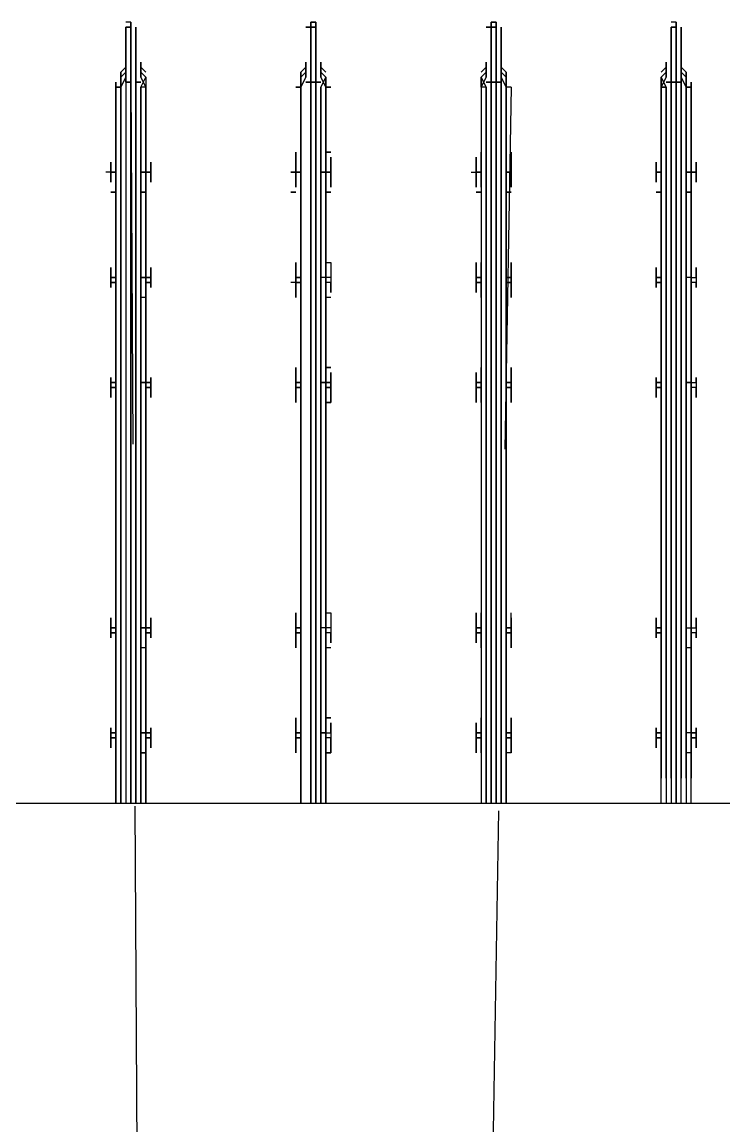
# Model space of a CAD drawing. Header units: metres. Extents: x 532315 to 532639, y 2674519 to 2674914.
# Drawn here: x 532481.7286 to 532481.9226, y 2674749.7081 to 2674750.0131 of the extents above; entities that cross this region are included whole.
import ezdxf

# ---------------------------------------------------------------- set-up
doc = ezdxf.new("R2010")
doc.units = ezdxf.units.M
doc.header["$MEASUREMENT"] = 0
doc.linetypes.add('PDF_IMPORT', pattern=[1, 0.8, -0.2])
doc.layers.add('IDT', color=7, linetype='Continuous')

# ---------------------------------------------------------------- blocks, each defined once
blk = doc.blocks.new('IDT')
at = {"layer": 'IDT', "color": 0, "linetype": 'PDF_IMPORT', "lineweight": 25, "ltscale": 0.12}
blk.add_line((17.56062, 9.1665), (17.55785, 9.65475), dxfattribs=at)
at = {"layer": 'IDT', "color": 0, "linetype": 'PDF_IMPORT', "lineweight": 25, "ltscale": 0.119167}
blk.add_line((17.4555, 9.16788), (17.4638, 9.65199), dxfattribs=at)
at = {"layer": 'IDT', "color": 0, "lineweight": 25}
for p, q in [((17.78054, 9.36567), (17.3158, 9.36567)), ((17.40571, 9.36567), (17.40571, 9.16788)), ((17.40709, 9.16788), (17.40709, 9.36567)), ((17.40847, 9.36567), (17.40847, 9.1665)), ((17.40986, 9.36567), (17.40986, 9.1665)), ((17.40986, 9.1665), (17.40986, 9.36567)), ((17.41124, 9.1665), (17.41124, 9.36567)), ((17.41262, 9.16788), (17.41262, 9.36567)), ((17.41401, 9.36567), (17.41401, 9.16788)), ((17.45688, 9.36567), (17.45688, 9.16788)), ((17.45688, 9.16788), (17.45688, 9.36567)), ((17.45688, 9.16788), (17.45688, 9.36567)), ((17.45688, 9.36567), (17.45688, 9.16788)), ((17.45827, 9.1665), (17.45827, 9.36567)), ((17.45827, 9.36567), (17.45827, 9.1665)), ((17.45965, 9.36567), (17.45965, 9.1665)), ((17.45965, 9.1665), (17.45965, 9.36567)), ((17.46103, 9.36567), (17.46103, 9.1665)), ((17.46103, 9.1665), (17.46103, 9.36567)), ((17.46103, 9.1665), (17.46103, 9.36567)), ((17.46103, 9.36567), (17.46103, 9.1665)), ((17.46242, 9.16788), (17.46242, 9.36567)), ((17.46242, 9.36567), (17.46242, 9.16788)), ((17.4638, 9.16788), (17.4638, 9.36567)), ((17.50668, 9.36567), (17.50668, 9.16788)), ((17.50668, 9.16788), (17.50668, 9.36567)), ((17.50806, 9.16788), (17.50806, 9.36567)), ((17.50806, 9.36567), (17.50806, 9.16788)), ((17.50944, 9.1665), (17.50944, 9.36567)), ((17.50944, 9.36567), (17.50944, 9.1665)), ((17.50944, 9.36567), (17.50944, 9.1665)), ((17.50944, 9.1665), (17.50944, 9.36567)), ((17.51083, 9.36567), (17.51083, 9.1665)), ((17.51083, 9.1665), (17.51083, 9.36567)), ((17.51083, 9.1665), (17.51083, 9.36567)), ((17.51083, 9.36567), (17.51083, 9.1665)), ((17.51359, 9.16788), (17.51359, 9.36567)), ((17.51359, 9.36567), (17.51359, 9.16788)), ((17.51359, 9.16788), (17.51359, 9.36567)), ((17.51359, 9.36567), (17.51359, 9.16788)), ((17.55647, 9.36567), (17.55647, 9.16788)), ((17.55647, 9.16788), (17.55647, 9.36567)), ((17.55785, 9.16788), (17.55785, 9.36567)), ((17.55785, 9.36567), (17.55785, 9.16788)), ((17.55924, 9.1665), (17.55924, 9.36567)), ((17.55924, 9.36567), (17.55924, 9.1665)), ((17.56062, 9.1665), (17.56062, 9.36567)), ((17.56062, 9.36567), (17.56062, 9.1665)), ((17.56062, 9.1665), (17.56062, 9.36567)), ((17.56062, 9.36567), (17.56062, 9.1665)), ((17.562, 9.1665), (17.562, 9.36567)), ((17.56339, 9.16788), (17.56339, 9.36567)), ((17.56339, 9.36567), (17.56339, 9.16788)), ((17.56477, 9.36567), (17.56477, 9.16788)), ((17.56477, 9.16788), (17.56477, 9.36567)), ((17.40571, 9.16788), (17.40571, 9.35876)), ((17.40709, 9.35876), (17.40709, 9.16788)), ((17.40847, 9.1665), (17.40847, 9.35876)), ((17.40986, 9.35876), (17.40986, 9.1665)), ((17.40986, 9.1665), (17.40986, 9.35876)), ((17.41124, 9.35876), (17.41124, 9.1665)), ((17.41262, 9.35876), (17.41262, 9.16788)), ((17.41401, 9.16788), (17.41401, 9.35876)), ((17.40571, 9.35184), (17.40571, 9.35046)), ((17.40571, 9.35046), (17.40571, 9.35184)), ((17.40571, 9.35184), (17.40571, 9.34769)), ((17.40571, 9.34769), (17.40571, 9.35184)), ((17.40571, 9.35184), (17.40709, 9.35184)), ((17.41401, 9.35184), (17.41401, 9.35046)), ((17.41401, 9.35046), (17.41401, 9.35184)), ((17.41401, 9.34769), (17.41401, 9.35184)), ((17.41401, 9.35184), (17.41401, 9.34631)), ((17.4555, 9.35184), (17.45688, 9.35184)), ((17.4555, 9.35046), (17.4555, 9.35184)), ((17.4555, 9.35184), (17.4555, 9.34769)), ((17.4555, 9.34769), (17.4555, 9.35184)), ((17.4555, 9.35184), (17.4555, 9.35046)), ((17.4638, 9.35184), (17.4638, 9.34769)), ((17.4638, 9.34769), (17.4638, 9.35184)), ((17.46518, 9.35184), (17.46518, 9.35046)), ((17.46518, 9.35046), (17.46518, 9.35184)), ((17.50529, 9.35046), (17.50529, 9.35184)), ((17.50529, 9.35184), (17.50668, 9.35184)), ((17.50668, 9.35184), (17.50529, 9.35184)), ((17.50529, 9.35184), (17.50529, 9.35046)), ((17.50668, 9.35184), (17.50668, 9.34769)), ((17.50668, 9.34769), (17.50668, 9.35184)), ((17.51498, 9.34769), (17.51498, 9.35184)), ((17.51498, 9.35184), (17.51498, 9.34769)), ((17.51498, 9.35184), (17.51498, 9.35046)), ((17.51498, 9.35046), (17.51498, 9.35184)), ((17.55647, 9.35046), (17.55647, 9.35184)), ((17.55647, 9.35184), (17.55785, 9.35184)), ((17.55785, 9.35184), (17.55647, 9.35184)), ((17.55647, 9.35184), (17.55647, 9.34769)), ((17.55647, 9.34769), (17.55647, 9.35184)), ((17.55647, 9.35184), (17.55647, 9.35046)), ((17.56477, 9.35184), (17.56477, 9.35046)), ((17.56477, 9.35046), (17.56477, 9.35184)), ((17.56477, 9.34631), (17.56477, 9.35184)), ((17.56477, 9.35184), (17.56477, 9.34631)), ((17.40432, 9.35046), (17.40432, 9.34769)), ((17.40432, 9.34769), (17.40432, 9.35046)), ((17.41539, 9.34769), (17.41539, 9.35046)), ((17.41539, 9.35046), (17.41539, 9.34769)), ((17.4555, 9.34769), (17.4555, 9.35046)), ((17.4555, 9.35046), (17.4555, 9.34631)), ((17.46518, 9.35046), (17.46518, 9.34769)), ((17.46518, 9.34769), (17.46518, 9.35046)), ((17.50529, 9.35046), (17.50529, 9.34769)), ((17.50529, 9.34769), (17.50529, 9.35046)), ((17.51498, 9.35046), (17.51498, 9.34769)), ((17.51498, 9.34769), (17.51498, 9.35046)), ((17.55509, 9.35046), (17.55509, 9.34769)), ((17.55509, 9.34769), (17.55509, 9.35046)), ((17.56615, 9.35046), (17.56615, 9.34769)), ((17.56615, 9.34769), (17.56615, 9.35046)), ((17.40571, 9.34769), (17.40432, 9.34769)), ((17.40432, 9.34769), (17.40432, 9.34631)), ((17.40432, 9.34631), (17.40432, 9.34769)), ((17.40432, 9.34769), (17.40571, 9.34769)), ((17.40571, 9.34631), (17.40432, 9.34631)), ((17.40432, 9.34631), (17.40432, 9.34493)), ((17.40432, 9.34493), (17.40432, 9.34631)), ((17.40432, 9.34631), (17.40571, 9.34631)), ((17.40571, 9.34769), (17.40571, 9.34631)), ((17.40571, 9.34631), (17.40571, 9.34769)), ((17.40571, 9.34631), (17.40571, 9.34216)), ((17.40571, 9.34216), (17.40571, 9.34631)), ((17.40571, 9.34631), (17.40709, 9.34631)), ((17.40571, 9.34354), (17.40571, 9.34493)), ((17.40571, 9.34493), (17.40571, 9.34354)), ((17.41401, 9.34631), (17.41401, 9.34769)), ((17.41401, 9.34769), (17.41539, 9.34769)), ((17.41539, 9.34769), (17.41401, 9.34769)), ((17.41401, 9.34631), (17.41539, 9.34631)), ((17.41539, 9.34631), (17.41401, 9.34631)), ((17.41401, 9.34631), (17.41401, 9.34216)), ((17.41401, 9.34216), (17.41401, 9.34631)), ((17.41401, 9.34493), (17.41401, 9.34354)), ((17.41401, 9.34354), (17.41401, 9.34493)), ((17.41539, 9.34769), (17.41539, 9.34631)), ((17.41539, 9.34631), (17.41539, 9.34769)), ((17.41539, 9.34631), (17.41539, 9.34493)), ((17.41539, 9.34493), (17.41539, 9.34631)), ((17.4555, 9.34631), (17.4555, 9.34769)), ((17.4555, 9.34769), (17.4555, 9.34631)), ((17.45688, 9.34769), (17.4555, 9.34769)), ((17.4555, 9.34631), (17.4555, 9.34769)), ((17.4555, 9.34769), (17.45688, 9.34769)), ((17.4555, 9.34216), (17.4555, 9.34631)), ((17.4555, 9.34631), (17.45688, 9.34631)), ((17.45688, 9.34631), (17.4555, 9.34631)), ((17.4555, 9.34631), (17.4555, 9.34216)), ((17.4555, 9.34631), (17.45688, 9.34631)), ((17.45688, 9.34631), (17.4555, 9.34631)), ((17.4555, 9.34631), (17.4555, 9.34493)), ((17.4555, 9.34493), (17.4555, 9.34631)), ((17.4555, 9.34493), (17.4555, 9.34354)), ((17.4555, 9.34354), (17.4555, 9.34493)), ((17.4638, 9.34631), (17.4638, 9.34769)), ((17.4638, 9.34769), (17.46518, 9.34769)), ((17.46518, 9.34769), (17.4638, 9.34769)), ((17.4638, 9.34769), (17.4638, 9.34631)), ((17.4638, 9.34631), (17.4638, 9.34216)), ((17.4638, 9.34216), (17.4638, 9.34631)), ((17.4638, 9.34631), (17.46518, 9.34631)), ((17.46518, 9.34631), (17.4638, 9.34631)), ((17.46518, 9.34769), (17.46518, 9.34631)), ((17.46518, 9.34631), (17.46518, 9.34769)), ((17.46518, 9.34631), (17.46518, 9.34493)), ((17.46518, 9.34493), (17.46518, 9.34631)), ((17.46518, 9.34493), (17.46518, 9.34354)), ((17.46518, 9.34354), (17.46518, 9.34493)), ((17.50529, 9.34631), (17.50529, 9.34769)), ((17.50529, 9.34769), (17.50668, 9.34769)), ((17.50529, 9.34631), (17.50529, 9.34769)), ((17.50529, 9.34769), (17.50668, 9.34769)), ((17.50668, 9.34631), (17.50529, 9.34631)), ((17.50668, 9.34631), (17.50529, 9.34631)), ((17.50529, 9.34493), (17.50529, 9.34631)), ((17.50529, 9.34631), (17.50529, 9.34493)), ((17.50529, 9.34354), (17.50529, 9.34493)), ((17.50529, 9.34493), (17.50529, 9.34354)), ((17.50668, 9.34769), (17.50668, 9.34631)), ((17.50668, 9.34769), (17.50668, 9.34631)), ((17.50668, 9.34216), (17.50668, 9.34631)), ((17.50668, 9.34631), (17.50806, 9.34631)), ((17.50806, 9.34631), (17.50668, 9.34631)), ((17.50668, 9.34631), (17.50668, 9.34216)), ((17.51359, 9.34769), (17.51498, 9.34769)), ((17.51498, 9.34769), (17.51359, 9.34769)), ((17.51359, 9.34631), (17.51498, 9.34631)), ((17.51498, 9.34631), (17.51359, 9.34631)), ((17.51498, 9.34769), (17.51498, 9.34631)), ((17.51498, 9.34631), (17.51498, 9.34769)), ((17.51498, 9.34769), (17.51498, 9.34631)), ((17.51498, 9.34493), (17.51498, 9.34769)), ((17.51498, 9.34631), (17.51498, 9.34216)), ((17.51498, 9.34216), (17.51498, 9.34631)), ((17.51498, 9.34631), (17.51498, 9.34493)), ((17.51498, 9.34493), (17.51498, 9.34354)), ((17.51498, 9.34354), (17.51498, 9.34493)), ((17.55647, 9.34769), (17.55509, 9.34769)), ((17.55509, 9.34769), (17.55509, 9.34631)), ((17.55509, 9.34631), (17.55509, 9.34769)), ((17.55509, 9.34769), (17.55647, 9.34769)), ((17.55509, 9.34631), (17.55509, 9.34493)), ((17.55509, 9.34493), (17.55509, 9.34631)), ((17.55509, 9.34631), (17.55647, 9.34631)), ((17.55647, 9.34631), (17.55509, 9.34631)), ((17.55647, 9.34769), (17.55647, 9.34631)), ((17.55647, 9.34631), (17.55647, 9.34769)), ((17.55785, 9.34631), (17.55647, 9.34631)), ((17.55647, 9.34631), (17.55647, 9.34216)), ((17.55647, 9.34216), (17.55647, 9.34631)), ((17.55647, 9.34631), (17.55785, 9.34631)), ((17.55647, 9.34354), (17.55647, 9.34493)), ((17.55647, 9.34493), (17.55647, 9.34354)), ((17.56477, 9.34769), (17.56615, 9.34769)), ((17.56615, 9.34769), (17.56477, 9.34769)), ((17.56477, 9.34631), (17.56477, 9.34216)), ((17.56477, 9.34216), (17.56477, 9.34631)), ((17.56477, 9.34631), (17.56615, 9.34631)), ((17.56615, 9.34631), (17.56477, 9.34631)), ((17.56477, 9.34493), (17.56477, 9.34354)), ((17.56477, 9.34354), (17.56477, 9.34493)), ((17.56615, 9.34769), (17.56615, 9.34631)), ((17.56615, 9.34631), (17.56615, 9.34769)), ((17.56615, 9.34631), (17.56615, 9.34493)), ((17.56615, 9.34493), (17.56615, 9.34631)), ((17.50668, 9.34216), (17.50529, 9.34216)), ((17.50529, 9.34216), (17.50668, 9.34216)), ((17.40571, 9.31865), (17.40571, 9.3228)), ((17.40571, 9.3228), (17.40709, 9.3228)), ((17.40571, 9.31865), (17.40571, 9.3228)), ((17.40571, 9.32003), (17.40571, 9.32141)), ((17.40571, 9.32141), (17.40571, 9.32003)), ((17.41401, 9.3228), (17.41401, 9.31865)), ((17.41401, 9.31865), (17.41401, 9.3228)), ((17.41401, 9.32141), (17.41401, 9.32003)), ((17.41401, 9.32003), (17.41401, 9.32141)), ((17.4555, 9.31865), (17.4555, 9.3228)), ((17.4555, 9.3228), (17.4555, 9.31865)), ((17.4555, 9.32003), (17.4555, 9.32141)), ((17.4555, 9.32141), (17.4555, 9.32003)), ((17.4638, 9.3228), (17.4638, 9.31865)), ((17.4638, 9.31865), (17.4638, 9.3228)), ((17.46518, 9.32141), (17.46518, 9.32003)), ((17.46518, 9.32003), (17.46518, 9.32141)), ((17.50529, 9.3228), (17.50668, 9.3228)), ((17.50529, 9.3228), (17.50668, 9.3228)), ((17.50529, 9.32003), (17.50529, 9.32141)), ((17.50529, 9.32141), (17.50529, 9.32003)), ((17.50668, 9.3228), (17.50668, 9.31865)), ((17.50668, 9.31726), (17.50668, 9.3228)), ((17.51498, 9.3228), (17.51498, 9.31865)), ((17.51498, 9.31865), (17.51498, 9.3228)), ((17.51498, 9.32003), (17.51498, 9.32141)), ((17.51498, 9.32141), (17.51498, 9.32003)), ((17.55647, 9.31865), (17.55647, 9.3228)), ((17.55647, 9.3228), (17.55647, 9.31726)), ((17.55647, 9.3228), (17.55785, 9.3228)), ((17.55647, 9.32003), (17.55647, 9.32141)), ((17.55647, 9.32141), (17.55647, 9.32003)), ((17.56477, 9.31865), (17.56477, 9.3228)), ((17.56477, 9.3228), (17.56477, 9.31865)), ((17.56477, 9.32141), (17.56477, 9.32003)), ((17.56477, 9.32003), (17.56477, 9.32141)), ((17.40432, 9.32003), (17.40432, 9.31865)), ((17.40432, 9.31865), (17.40432, 9.32003)), ((17.40432, 9.31726), (17.40432, 9.31865)), ((17.40432, 9.31865), (17.40571, 9.31865)), ((17.40432, 9.31726), (17.40432, 9.31865)), ((17.40432, 9.31865), (17.40571, 9.31865)), ((17.40571, 9.31726), (17.40571, 9.31865)), ((17.40571, 9.31865), (17.40571, 9.31726)), ((17.41401, 9.31726), (17.41401, 9.31865)), ((17.41401, 9.31865), (17.41539, 9.31865)), ((17.41539, 9.31865), (17.41401, 9.31865)), ((17.41401, 9.31865), (17.41401, 9.31726)), ((17.41539, 9.32003), (17.41539, 9.31865)), ((17.41539, 9.31865), (17.41539, 9.32003)), ((17.41539, 9.31865), (17.41539, 9.31726)), ((17.41539, 9.31726), (17.41539, 9.31865)), ((17.4555, 9.31865), (17.4555, 9.32003)), ((17.4555, 9.32003), (17.4555, 9.31865)), ((17.4555, 9.31865), (17.4555, 9.31726)), ((17.4555, 9.31726), (17.4555, 9.31865)), ((17.45688, 9.31865), (17.4555, 9.31865)), ((17.4555, 9.31865), (17.4555, 9.31726)), ((17.4555, 9.31726), (17.4555, 9.31865)), ((17.4555, 9.31865), (17.45688, 9.31865)), ((17.4638, 9.31865), (17.46518, 9.31865)), ((17.46518, 9.31865), (17.4638, 9.31865)), ((17.4638, 9.31865), (17.4638, 9.31726)), ((17.4638, 9.31726), (17.4638, 9.31865)), ((17.46518, 9.32003), (17.46518, 9.31865)), ((17.46518, 9.31865), (17.46518, 9.32003)), ((17.46518, 9.31865), (17.46518, 9.31726)), ((17.46518, 9.31726), (17.46518, 9.31865)), ((17.50529, 9.32003), (17.50529, 9.31865)), ((17.50529, 9.31865), (17.50529, 9.32003)), ((17.50529, 9.31726), (17.50529, 9.31865)), ((17.50529, 9.31865), (17.50668, 9.31865)), ((17.50529, 9.31726), (17.50529, 9.31865)), ((17.50529, 9.31865), (17.50668, 9.31865)), ((17.50668, 9.31865), (17.50668, 9.31726)), ((17.51498, 9.31865), (17.51359, 9.31865)), ((17.51359, 9.31865), (17.51498, 9.31865)), ((17.51498, 9.31726), (17.51498, 9.32003)), ((17.51498, 9.32003), (17.51498, 9.31865)), ((17.51498, 9.31726), (17.51498, 9.31865)), ((17.51498, 9.31865), (17.51498, 9.31726)), ((17.51498, 9.31865), (17.51498, 9.3145)), ((17.55509, 9.32003), (17.55509, 9.31865)), ((17.55509, 9.31865), (17.55509, 9.32003)), ((17.55509, 9.31726), (17.55509, 9.31865)), ((17.55509, 9.31865), (17.55647, 9.31865)), ((17.55647, 9.31865), (17.55509, 9.31865)), ((17.55509, 9.31865), (17.55509, 9.31726)), ((17.55647, 9.31726), (17.55647, 9.31865)), ((17.56477, 9.31865), (17.56477, 9.31311)), ((17.56477, 9.31726), (17.56477, 9.31865)), ((17.56477, 9.31865), (17.56615, 9.31865)), ((17.56615, 9.31865), (17.56477, 9.31865)), ((17.56615, 9.32003), (17.56615, 9.31865)), ((17.56615, 9.31865), (17.56615, 9.32003)), ((17.56615, 9.31865), (17.56615, 9.31726)), ((17.56615, 9.31726), (17.56615, 9.31865)), ((17.40571, 9.31726), (17.40432, 9.31726)), ((17.40571, 9.31726), (17.40432, 9.31726)), ((17.40432, 9.31726), (17.40432, 9.3145)), ((17.40432, 9.3145), (17.40432, 9.31726)), ((17.40709, 9.31726), (17.40571, 9.31726)), ((17.40571, 9.31726), (17.40571, 9.31311)), ((17.40571, 9.31311), (17.40571, 9.31726)), ((17.40571, 9.31311), (17.40571, 9.3145)), ((17.40571, 9.3145), (17.40571, 9.31311)), ((17.41401, 9.31726), (17.41401, 9.31311)), ((17.41401, 9.31311), (17.41401, 9.31726)), ((17.41401, 9.31726), (17.41539, 9.31726)), ((17.41539, 9.31726), (17.41401, 9.31726)), ((17.41401, 9.31311), (17.41401, 9.3145)), ((17.41401, 9.3145), (17.41401, 9.31311)), ((17.41539, 9.31726), (17.41539, 9.3145)), ((17.41539, 9.3145), (17.41539, 9.31726)), ((17.4555, 9.31726), (17.4555, 9.31311)), ((17.4555, 9.3145), (17.4555, 9.31726)), ((17.4555, 9.31726), (17.4555, 9.31311)), ((17.4555, 9.31726), (17.45688, 9.31726)), ((17.45688, 9.31726), (17.4555, 9.31726)), ((17.4555, 9.31726), (17.45688, 9.31726)), ((17.45688, 9.31726), (17.4555, 9.31726)), ((17.4555, 9.3145), (17.4555, 9.31726)), ((17.4555, 9.3145), (17.4555, 9.31311)), ((17.4555, 9.3145), (17.4555, 9.31311)), ((17.4638, 9.31726), (17.4638, 9.31311)), ((17.4638, 9.31311), (17.4638, 9.31726)), ((17.4638, 9.31726), (17.46518, 9.31726)), ((17.46518, 9.31726), (17.4638, 9.31726)), ((17.46518, 9.31726), (17.46518, 9.3145)), ((17.46518, 9.3145), (17.46518, 9.31726)), ((17.46518, 9.3145), (17.46518, 9.31311)), ((17.46518, 9.31311), (17.46518, 9.3145)), ((17.50529, 9.3145), (17.50529, 9.31726)), ((17.50529, 9.31726), (17.50668, 9.31726)), ((17.50529, 9.3145), (17.50529, 9.31726)), ((17.50529, 9.31726), (17.50668, 9.31726)), ((17.50529, 9.31311), (17.50529, 9.3145)), ((17.50529, 9.31311), (17.50529, 9.3145)), ((17.50668, 9.31726), (17.50806, 9.31726)), ((17.50668, 9.31726), (17.50668, 9.31311)), ((17.50668, 9.31726), (17.50806, 9.31726)), ((17.50668, 9.31726), (17.50668, 9.31311)), ((17.51498, 9.31726), (17.51359, 9.31726)), ((17.51359, 9.31726), (17.51498, 9.31726)), ((17.51498, 9.31311), (17.51498, 9.31726)), ((17.51498, 9.31726), (17.51498, 9.31311)), ((17.51498, 9.3145), (17.51498, 9.31726)), ((17.51498, 9.3145), (17.51498, 9.31311)), ((17.51498, 9.31311), (17.51498, 9.3145)), ((17.55509, 9.31726), (17.55509, 9.3145)), ((17.55509, 9.3145), (17.55509, 9.31726)), ((17.55509, 9.31726), (17.55647, 9.31726)), ((17.55647, 9.31726), (17.55509, 9.31726)), ((17.55647, 9.31311), (17.55647, 9.31726)), ((17.55647, 9.31726), (17.55785, 9.31726)), ((17.55785, 9.31726), (17.55647, 9.31726)), ((17.55647, 9.31726), (17.55647, 9.31311)), ((17.55647, 9.31311), (17.55647, 9.3145)), ((17.55647, 9.3145), (17.55647, 9.31311)), ((17.56477, 9.31311), (17.56477, 9.31726)), ((17.56477, 9.31726), (17.56615, 9.31726)), ((17.56615, 9.31726), (17.56477, 9.31726)), ((17.56477, 9.31311), (17.56477, 9.3145)), ((17.56477, 9.3145), (17.56477, 9.31311)), ((17.56615, 9.31726), (17.56615, 9.3145)), ((17.56615, 9.3145), (17.56615, 9.31726)), ((17.50668, 9.31311), (17.50529, 9.31311)), ((17.50668, 9.31311), (17.50529, 9.31311)), ((17.40432, 9.25087), (17.40432, 9.25364)), ((17.40432, 9.25364), (17.40432, 9.25087)), ((17.40571, 9.25364), (17.40571, 9.25502)), ((17.40571, 9.25502), (17.40571, 9.25364)), ((17.40571, 9.25502), (17.40571, 9.24949)), ((17.40571, 9.25087), (17.40571, 9.25502)), ((17.41401, 9.25502), (17.41401, 9.25364)), ((17.41401, 9.25364), (17.41401, 9.25502)), ((17.41401, 9.25087), (17.41401, 9.25502)), ((17.41401, 9.25502), (17.41401, 9.25087)), ((17.41539, 9.25364), (17.41539, 9.25087)), ((17.41539, 9.25087), (17.41539, 9.25364)), ((17.4555, 9.25364), (17.4555, 9.25502)), ((17.4555, 9.25502), (17.4555, 9.25087)), ((17.4555, 9.25087), (17.4555, 9.25502)), ((17.4555, 9.25502), (17.4555, 9.25364)), ((17.4555, 9.25364), (17.4555, 9.25087)), ((17.4555, 9.24949), (17.4555, 9.25364)), ((17.4638, 9.24949), (17.4638, 9.25502)), ((17.4638, 9.25502), (17.4638, 9.25087)), ((17.46518, 9.25502), (17.46518, 9.25364)), ((17.46518, 9.25364), (17.46518, 9.25502)), ((17.46518, 9.25364), (17.46518, 9.25087)), ((17.46518, 9.25087), (17.46518, 9.25364)), ((17.50529, 9.25364), (17.50529, 9.25502)), ((17.50529, 9.25502), (17.50668, 9.25502)), ((17.50668, 9.25502), (17.50529, 9.25502)), ((17.50529, 9.25502), (17.50529, 9.25364)), ((17.50529, 9.25087), (17.50529, 9.25364)), ((17.50529, 9.25364), (17.50529, 9.25087)), ((17.50668, 9.25502), (17.50668, 9.25087)), ((17.50668, 9.24949), (17.50668, 9.25502)), ((17.51498, 9.25364), (17.51498, 9.25502)), ((17.51498, 9.25502), (17.51498, 9.25364)), ((17.51498, 9.25087), (17.51498, 9.25502)), ((17.51498, 9.25502), (17.51498, 9.25087)), ((17.51498, 9.25087), (17.51498, 9.25364)), ((17.51498, 9.25364), (17.51498, 9.25087)), ((17.55509, 9.25364), (17.55509, 9.25087)), ((17.55509, 9.25087), (17.55509, 9.25364)), ((17.55647, 9.25364), (17.55647, 9.25502)), ((17.55647, 9.25502), (17.55647, 9.24949)), ((17.55647, 9.25087), (17.55647, 9.25502)), ((17.55647, 9.25502), (17.55647, 9.25364)), ((17.56477, 9.25502), (17.56477, 9.25364)), ((17.56477, 9.25364), (17.56477, 9.25502)), ((17.56477, 9.25087), (17.56477, 9.25502)), ((17.56477, 9.25502), (17.56477, 9.25087)), ((17.56615, 9.25364), (17.56615, 9.25087)), ((17.56615, 9.25087), (17.56615, 9.25364)), ((17.40432, 9.24949), (17.40432, 9.25087)), ((17.40432, 9.25087), (17.40571, 9.25087)), ((17.40432, 9.24949), (17.40432, 9.25087)), ((17.40432, 9.25087), (17.40571, 9.25087)), ((17.40571, 9.25087), (17.40571, 9.24949)), ((17.41401, 9.24949), (17.41401, 9.25087)), ((17.41401, 9.25087), (17.41539, 9.25087)), ((17.41539, 9.25087), (17.41401, 9.25087)), ((17.41401, 9.25087), (17.41401, 9.24534)), ((17.41539, 9.25087), (17.41539, 9.24949)), ((17.41539, 9.24949), (17.41539, 9.25087)), ((17.4555, 9.25087), (17.4555, 9.24949)), ((17.45688, 9.25087), (17.4555, 9.25087)), ((17.4555, 9.25087), (17.4555, 9.24949)), ((17.4555, 9.24949), (17.4555, 9.25087)), ((17.4555, 9.25087), (17.45688, 9.25087)), ((17.4638, 9.25087), (17.4638, 9.24534)), ((17.4638, 9.25087), (17.46518, 9.25087)), ((17.46518, 9.25087), (17.4638, 9.25087)), ((17.46518, 9.25087), (17.46518, 9.24949)), ((17.46518, 9.24949), (17.46518, 9.25087)), ((17.50668, 9.25087), (17.50529, 9.25087)), ((17.50529, 9.25087), (17.50529, 9.24949)), ((17.50529, 9.24949), (17.50529, 9.25087)), ((17.50529, 9.25087), (17.50668, 9.25087)), ((17.50668, 9.25087), (17.50668, 9.24949)), ((17.51498, 9.25087), (17.51359, 9.25087)), ((17.51359, 9.25087), (17.51498, 9.25087)), ((17.51498, 9.25087), (17.51498, 9.24949)), ((17.51498, 9.24949), (17.51498, 9.25087)), ((17.51498, 9.25087), (17.51498, 9.24949)), ((17.51498, 9.24811), (17.51498, 9.25087)), ((17.55509, 9.25087), (17.55647, 9.25087)), ((17.55647, 9.25087), (17.55509, 9.25087)), ((17.55509, 9.25087), (17.55509, 9.24949)), ((17.55509, 9.24949), (17.55509, 9.25087)), ((17.55647, 9.24949), (17.55647, 9.25087)), ((17.56477, 9.24949), (17.56477, 9.25087)), ((17.56477, 9.25087), (17.56615, 9.25087)), ((17.56615, 9.25087), (17.56477, 9.25087)), ((17.56477, 9.25087), (17.56477, 9.24534)), ((17.56615, 9.25087), (17.56615, 9.24949)), ((17.56615, 9.24949), (17.56615, 9.25087)), ((17.40571, 9.24949), (17.40432, 9.24949)), ((17.40432, 9.24949), (17.40432, 9.24811)), ((17.40432, 9.24811), (17.40432, 9.24949)), ((17.40571, 9.24949), (17.40432, 9.24949)), ((17.40709, 9.24949), (17.40571, 9.24949)), ((17.40571, 9.24949), (17.40571, 9.24534)), ((17.40571, 9.24534), (17.40571, 9.24949)), ((17.40571, 9.24949), (17.40709, 9.24949)), ((17.40571, 9.24672), (17.40571, 9.24811)), ((17.40571, 9.24811), (17.40571, 9.24672)), ((17.41401, 9.24949), (17.41539, 9.24949)), ((17.41539, 9.24949), (17.41401, 9.24949)), ((17.41401, 9.24534), (17.41401, 9.24949)), ((17.41401, 9.24811), (17.41401, 9.24672)), ((17.41401, 9.24672), (17.41401, 9.24811)), ((17.41539, 9.24949), (17.41539, 9.24811)), ((17.41539, 9.24811), (17.41539, 9.24949)), ((17.4555, 9.24949), (17.4555, 9.24811)), ((17.4555, 9.24811), (17.4555, 9.24949)), ((17.4555, 9.24949), (17.4555, 9.24534)), ((17.4555, 9.24534), (17.4555, 9.24949)), ((17.4555, 9.24949), (17.45688, 9.24949)), ((17.45688, 9.24949), (17.4555, 9.24949)), ((17.4555, 9.24949), (17.45688, 9.24949)), ((17.45688, 9.24949), (17.4555, 9.24949)), ((17.4555, 9.24811), (17.4555, 9.24672)), ((17.4555, 9.24672), (17.4555, 9.24811)), ((17.4638, 9.24534), (17.4638, 9.24949)), ((17.4638, 9.24949), (17.46518, 9.24949)), ((17.46518, 9.24949), (17.4638, 9.24949)), ((17.46518, 9.24949), (17.46518, 9.24811)), ((17.46518, 9.24811), (17.46518, 9.24949)), ((17.46518, 9.24811), (17.46518, 9.24672)), ((17.46518, 9.24672), (17.46518, 9.24811)), ((17.50529, 9.24811), (17.50529, 9.24949)), ((17.50529, 9.24949), (17.50529, 9.24811)), ((17.50668, 9.24949), (17.50529, 9.24949)), ((17.50529, 9.24949), (17.50668, 9.24949)), ((17.50529, 9.24672), (17.50529, 9.24811)), ((17.50529, 9.24811), (17.50529, 9.24672)), ((17.50668, 9.24949), (17.50806, 9.24949)), ((17.50806, 9.24949), (17.50668, 9.24949)), ((17.50668, 9.24534), (17.50668, 9.24949)), ((17.50668, 9.24949), (17.50668, 9.24534)), ((17.51359, 9.24949), (17.51498, 9.24949)), ((17.51498, 9.24949), (17.51359, 9.24949)), ((17.51498, 9.24949), (17.51498, 9.24534)), ((17.51498, 9.24534), (17.51498, 9.24949)), ((17.51498, 9.24949), (17.51498, 9.24811)), ((17.51498, 9.24811), (17.51498, 9.24672)), ((17.51498, 9.24672), (17.51498, 9.24811)), ((17.55509, 9.24949), (17.55509, 9.24811)), ((17.55509, 9.24811), (17.55509, 9.24949)), ((17.55509, 9.24949), (17.55647, 9.24949)), ((17.55647, 9.24949), (17.55509, 9.24949)), ((17.55785, 9.24949), (17.55647, 9.24949)), ((17.55647, 9.24949), (17.55647, 9.24534)), ((17.55647, 9.24534), (17.55647, 9.24949)), ((17.55647, 9.24949), (17.55785, 9.24949)), ((17.55647, 9.24672), (17.55647, 9.24811)), ((17.55647, 9.24811), (17.55647, 9.24672)), ((17.56477, 9.24949), (17.56615, 9.24949)), ((17.56615, 9.24949), (17.56477, 9.24949)), ((17.56477, 9.24534), (17.56477, 9.24949)), ((17.56477, 9.24811), (17.56477, 9.24672)), ((17.56477, 9.24672), (17.56477, 9.24811)), ((17.56615, 9.24949), (17.56615, 9.24811)), ((17.56615, 9.24811), (17.56615, 9.24949)), ((17.50668, 9.24534), (17.50529, 9.24534)), ((17.50529, 9.24534), (17.50668, 9.24534)), ((17.40571, 9.22183), (17.40571, 9.22598)), ((17.40571, 9.22598), (17.40571, 9.22044)), ((17.41401, 9.22598), (17.41401, 9.22183)), ((17.41401, 9.22044), (17.41401, 9.22598)), ((17.4555, 9.22183), (17.4555, 9.22598)), ((17.4555, 9.22598), (17.4555, 9.22183)), ((17.4638, 9.22598), (17.4638, 9.22183)), ((17.4638, 9.22183), (17.4638, 9.22598)), ((17.50529, 9.22598), (17.50668, 9.22598)), ((17.50529, 9.22598), (17.50668, 9.22598)), ((17.50668, 9.22598), (17.50668, 9.22183)), ((17.50668, 9.22598), (17.50668, 9.22183)), ((17.51498, 9.22598), (17.51498, 9.22183)), ((17.51498, 9.22183), (17.51498, 9.22598)), ((17.55647, 9.22598), (17.55785, 9.22598)), ((17.55647, 9.22183), (17.55647, 9.22598)), ((17.55647, 9.22598), (17.55647, 9.22183)), ((17.56477, 9.22598), (17.56477, 9.22183)), ((17.56477, 9.22044), (17.56477, 9.22598)), ((17.40432, 9.22183), (17.40432, 9.22321)), ((17.40432, 9.22321), (17.40432, 9.22183)), ((17.40571, 9.22321), (17.40571, 9.22459)), ((17.40571, 9.22459), (17.40571, 9.22321)), ((17.41401, 9.22459), (17.41401, 9.22321)), ((17.41401, 9.22321), (17.41401, 9.22459)), ((17.41539, 9.22183), (17.41539, 9.22321)), ((17.41539, 9.22321), (17.41539, 9.22183)), ((17.4555, 9.22321), (17.4555, 9.22459)), ((17.4555, 9.22459), (17.4555, 9.22321)), ((17.4555, 9.22183), (17.4555, 9.22321)), ((17.4555, 9.22321), (17.4555, 9.22183)), ((17.46518, 9.22459), (17.46518, 9.22321)), ((17.46518, 9.22321), (17.46518, 9.22459)), ((17.46518, 9.22321), (17.46518, 9.22183)), ((17.46518, 9.22183), (17.46518, 9.22321)), ((17.50529, 9.22321), (17.50529, 9.22459)), ((17.50529, 9.22459), (17.50529, 9.22321)), ((17.50529, 9.22321), (17.50529, 9.22183)), ((17.50529, 9.22183), (17.50529, 9.22321)), ((17.51498, 9.22459), (17.51498, 9.22321)), ((17.51498, 9.22321), (17.51498, 9.22459)), ((17.51498, 9.22321), (17.51498, 9.21768)), ((17.51498, 9.22183), (17.51498, 9.22321)), ((17.55509, 9.22321), (17.55509, 9.22183)), ((17.55509, 9.22183), (17.55509, 9.22321)), ((17.55647, 9.22321), (17.55647, 9.22459)), ((17.55647, 9.22459), (17.55647, 9.22321)), ((17.56477, 9.22459), (17.56477, 9.22321)), ((17.56477, 9.22321), (17.56477, 9.22459)), ((17.56615, 9.22321), (17.56615, 9.22183)), ((17.56615, 9.22183), (17.56615, 9.22321)), ((17.40432, 9.22044), (17.40432, 9.22183)), ((17.40432, 9.22183), (17.40571, 9.22183)), ((17.40432, 9.22044), (17.40432, 9.22183)), ((17.40432, 9.22183), (17.40571, 9.22183)), ((17.40571, 9.22044), (17.40432, 9.22044)), ((17.40571, 9.22044), (17.40432, 9.22044)), ((17.40432, 9.22044), (17.40432, 9.21768)), ((17.40432, 9.21768), (17.40432, 9.22044)), ((17.40571, 9.22183), (17.40571, 9.22044)), ((17.40571, 9.21629), (17.40571, 9.22044)), ((17.40571, 9.22044), (17.40571, 9.21629)), ((17.40571, 9.22044), (17.40709, 9.22044)), ((17.41401, 9.22183), (17.41539, 9.22183)), ((17.41539, 9.22183), (17.41401, 9.22183)), ((17.41401, 9.22183), (17.41401, 9.22044)), ((17.41401, 9.22044), (17.41401, 9.21629)), ((17.41401, 9.21629), (17.41401, 9.22044)), ((17.41401, 9.22044), (17.41539, 9.22044)), ((17.41539, 9.22044), (17.41401, 9.22044)), ((17.41539, 9.22183), (17.41539, 9.22044)), ((17.41539, 9.22044), (17.41539, 9.22183)), ((17.41539, 9.22044), (17.41539, 9.21768)), ((17.41539, 9.21768), (17.41539, 9.22044)), ((17.4555, 9.22183), (17.4555, 9.22044)), ((17.4555, 9.22044), (17.4555, 9.22183)), ((17.4555, 9.22183), (17.45688, 9.22183)), ((17.45688, 9.22183), (17.4555, 9.22183)), ((17.4555, 9.22183), (17.4555, 9.22044)), ((17.4555, 9.22044), (17.4555, 9.22183)), ((17.4555, 9.22044), (17.4555, 9.21768)), ((17.4555, 9.21768), (17.4555, 9.22044)), ((17.4555, 9.22044), (17.45688, 9.22044)), ((17.45688, 9.22044), (17.4555, 9.22044)), ((17.4555, 9.22044), (17.45688, 9.22044)), ((17.45688, 9.22044), (17.4555, 9.22044)), ((17.4555, 9.22044), (17.4555, 9.21629)), ((17.4555, 9.21629), (17.4555, 9.22044)), ((17.4638, 9.22183), (17.46518, 9.22183)), ((17.46518, 9.22183), (17.4638, 9.22183)), ((17.4638, 9.22183), (17.4638, 9.22044)), ((17.4638, 9.22044), (17.4638, 9.22183)), ((17.4638, 9.22044), (17.4638, 9.21629)), ((17.4638, 9.21629), (17.4638, 9.22044)), ((17.4638, 9.22044), (17.46518, 9.22044)), ((17.46518, 9.22044), (17.4638, 9.22044)), ((17.46518, 9.22183), (17.46518, 9.22044)), ((17.46518, 9.22044), (17.46518, 9.22183)), ((17.46518, 9.22044), (17.46518, 9.21768)), ((17.46518, 9.21768), (17.46518, 9.22044)), ((17.50529, 9.22044), (17.50529, 9.22183)), ((17.50529, 9.22183), (17.50668, 9.22183)), ((17.50529, 9.22044), (17.50529, 9.22183)), ((17.50529, 9.22183), (17.50668, 9.22183)), ((17.50529, 9.21768), (17.50529, 9.22044)), ((17.50529, 9.22044), (17.50668, 9.22044)), ((17.50529, 9.21768), (17.50529, 9.22044)), ((17.50529, 9.22044), (17.50668, 9.22044)), ((17.50668, 9.22183), (17.50668, 9.22044)), ((17.50668, 9.22044), (17.50668, 9.22183)), ((17.50668, 9.22044), (17.50806, 9.22044)), ((17.50668, 9.22044), (17.50668, 9.21629)), ((17.50668, 9.22044), (17.50806, 9.22044)), ((17.50668, 9.22044), (17.50668, 9.21629)), ((17.51359, 9.22183), (17.51498, 9.22183)), ((17.51498, 9.22183), (17.51359, 9.22183)), ((17.51498, 9.22044), (17.51359, 9.22044)), ((17.51359, 9.22044), (17.51498, 9.22044)), ((17.51498, 9.22044), (17.51498, 9.22183)), ((17.51498, 9.22183), (17.51498, 9.22044)), ((17.51498, 9.22044), (17.51498, 9.22183)), ((17.51498, 9.22183), (17.51636, 9.22183)), ((17.51498, 9.21629), (17.51498, 9.22044)), ((17.51498, 9.22044), (17.51498, 9.21629)), ((17.51498, 9.21768), (17.51498, 9.22044)), ((17.55647, 9.22183), (17.55509, 9.22183)), ((17.55509, 9.22183), (17.55509, 9.22044)), ((17.55509, 9.22044), (17.55509, 9.22183)), ((17.55509, 9.22183), (17.55647, 9.22183)), ((17.55509, 9.22044), (17.55509, 9.21768)), ((17.55509, 9.21768), (17.55509, 9.22044)), ((17.55509, 9.22044), (17.55647, 9.22044)), ((17.55647, 9.22044), (17.55509, 9.22044)), ((17.55647, 9.22044), (17.55647, 9.22183)), ((17.55647, 9.22183), (17.55647, 9.22044)), ((17.55647, 9.22044), (17.55647, 9.21629)), ((17.55647, 9.21629), (17.55647, 9.22044)), ((17.55647, 9.22044), (17.55785, 9.22044)), ((17.55785, 9.22044), (17.55647, 9.22044)), ((17.56477, 9.22183), (17.56615, 9.22183)), ((17.56615, 9.22183), (17.56477, 9.22183)), ((17.56477, 9.22183), (17.56477, 9.22044)), ((17.56477, 9.22044), (17.56477, 9.21629)), ((17.56477, 9.21629), (17.56477, 9.22044)), ((17.56477, 9.22044), (17.56615, 9.22044)), ((17.56615, 9.22044), (17.56477, 9.22044)), ((17.56615, 9.22183), (17.56615, 9.22044)), ((17.56615, 9.22044), (17.56615, 9.22183)), ((17.56615, 9.22044), (17.56615, 9.21768)), ((17.56615, 9.21768), (17.56615, 9.22044)), ((17.40571, 9.21629), (17.40571, 9.21768)), ((17.40571, 9.21768), (17.40571, 9.21629)), ((17.41401, 9.21629), (17.41401, 9.21768)), ((17.41401, 9.21768), (17.41401, 9.21629)), ((17.4555, 9.21629), (17.4555, 9.21768)), ((17.4555, 9.21768), (17.4555, 9.21629)), ((17.46518, 9.21768), (17.46518, 9.21629)), ((17.46518, 9.21629), (17.46518, 9.21768)), ((17.50529, 9.21629), (17.50529, 9.21768)), ((17.50529, 9.21629), (17.50529, 9.21768)), ((17.51498, 9.21768), (17.51498, 9.21629)), ((17.51498, 9.21629), (17.51498, 9.21768)), ((17.55647, 9.21629), (17.55647, 9.21768)), ((17.55647, 9.21768), (17.55647, 9.21629)), ((17.56477, 9.21629), (17.56477, 9.21768)), ((17.56477, 9.21768), (17.56477, 9.21629)), ((17.50668, 9.21629), (17.50529, 9.21629)), ((17.50668, 9.21629), (17.50529, 9.21629)), ((17.40709, 9.19693), (17.40571, 9.19693)), ((17.40571, 9.19693), (17.40709, 9.19693)), ((17.40571, 9.1914), (17.40571, 9.19555)), ((17.40571, 9.19555), (17.40571, 9.19416)), ((17.40571, 9.19416), (17.40571, 9.19555)), ((17.40571, 9.19555), (17.40571, 9.1914)), ((17.41539, 9.19693), (17.41401, 9.19693)), ((17.41401, 9.19693), (17.41539, 9.19693)), ((17.41401, 9.19555), (17.41401, 9.1914)), ((17.41401, 9.1914), (17.41401, 9.19555)), ((17.41401, 9.19555), (17.41401, 9.19416)), ((17.41401, 9.19416), (17.41401, 9.19555)), ((17.45688, 9.19693), (17.4555, 9.19693)), ((17.4555, 9.19693), (17.45688, 9.19693)), ((17.4555, 9.19416), (17.4555, 9.19555)), ((17.4555, 9.19555), (17.4555, 9.1914)), ((17.4555, 9.19416), (17.4555, 9.19555)), ((17.4555, 9.19555), (17.4555, 9.1914)), ((17.46518, 9.19693), (17.4638, 9.19693)), ((17.4638, 9.19693), (17.46518, 9.19693)), ((17.4638, 9.19555), (17.4638, 9.18586)), ((17.4638, 9.18586), (17.4638, 9.19555)), ((17.46518, 9.19416), (17.46518, 9.19555)), ((17.46518, 9.19555), (17.46518, 9.19416)), ((17.50668, 9.19693), (17.50529, 9.19693)), ((17.50529, 9.19693), (17.50668, 9.19693)), ((17.50529, 9.19416), (17.50529, 9.19555)), ((17.50529, 9.19555), (17.50529, 9.19416)), ((17.50668, 9.1914), (17.50668, 9.19555)), ((17.50668, 9.19555), (17.50668, 9.1914)), ((17.51636, 9.19693), (17.51498, 9.19693)), ((17.51498, 9.19693), (17.51636, 9.19693)), ((17.51498, 9.19555), (17.51498, 9.1914)), ((17.51498, 9.19416), (17.51498, 9.19555)), ((17.51498, 9.19555), (17.51498, 9.1914)), ((17.51498, 9.19416), (17.51498, 9.19555)), ((17.55785, 9.19693), (17.55647, 9.19693)), ((17.55647, 9.19693), (17.55785, 9.19693)), ((17.55647, 9.1914), (17.55647, 9.19555)), ((17.55647, 9.19555), (17.55647, 9.19416)), ((17.55647, 9.19416), (17.55647, 9.19555)), ((17.55647, 9.19555), (17.55647, 9.1914)), ((17.56615, 9.19693), (17.56477, 9.19693)), ((17.56477, 9.19693), (17.56615, 9.19693)), ((17.56477, 9.19555), (17.56477, 9.18586)), ((17.56477, 9.18586), (17.56477, 9.19555)), ((17.56477, 9.19555), (17.56477, 9.19416)), ((17.56477, 9.19416), (17.56477, 9.19555)), ((17.40432, 9.1914), (17.40432, 9.19416)), ((17.40432, 9.19416), (17.40432, 9.1914)), ((17.41539, 9.19416), (17.41539, 9.1914)), ((17.41539, 9.1914), (17.41539, 9.19416)), ((17.4555, 9.1914), (17.4555, 9.19416)), ((17.4555, 9.1914), (17.4555, 9.19416)), ((17.46518, 9.1914), (17.46518, 9.19416)), ((17.46518, 9.19416), (17.46518, 9.1914)), ((17.50529, 9.1914), (17.50529, 9.19416)), ((17.50529, 9.19416), (17.50529, 9.1914)), ((17.51498, 9.1914), (17.51498, 9.19416)), ((17.51498, 9.1914), (17.51498, 9.19416)), ((17.55509, 9.19416), (17.55509, 9.1914)), ((17.55509, 9.1914), (17.55509, 9.19416)), ((17.56615, 9.19416), (17.56615, 9.1914)), ((17.56615, 9.1914), (17.56615, 9.19416)), ((17.40432, 9.1914), (17.40571, 9.1914)), ((17.40571, 9.1914), (17.40432, 9.1914)), ((17.40432, 9.1914), (17.40571, 9.1914)), ((17.40571, 9.1914), (17.40432, 9.1914)), ((17.40432, 9.1914), (17.40432, 9.18863)), ((17.40432, 9.18863), (17.40432, 9.1914)), ((17.40432, 9.1914), (17.40571, 9.1914)), ((17.40571, 9.1914), (17.40571, 9.18586)), ((17.40571, 9.18586), (17.40571, 9.1914)), ((17.40571, 9.1914), (17.40709, 9.1914)), ((17.40709, 9.1914), (17.40571, 9.1914)), ((17.40571, 9.1914), (17.40709, 9.1914)), ((17.41401, 9.1914), (17.41401, 9.18586)), ((17.41401, 9.18586), (17.41401, 9.1914)), ((17.41401, 9.1914), (17.41539, 9.1914)), ((17.41539, 9.1914), (17.41401, 9.1914)), ((17.41401, 9.1914), (17.41539, 9.1914)), ((17.41539, 9.1914), (17.41401, 9.1914)), ((17.41539, 9.1914), (17.41401, 9.1914)), ((17.41401, 9.1914), (17.41539, 9.1914)), ((17.41539, 9.1914), (17.41539, 9.18863)), ((17.41539, 9.18863), (17.41539, 9.1914)), ((17.4555, 9.18586), (17.4555, 9.1914)), ((17.4555, 9.1914), (17.45688, 9.1914)), ((17.45688, 9.1914), (17.4555, 9.1914)), ((17.4555, 9.1914), (17.4555, 9.18586)), ((17.4555, 9.1914), (17.45688, 9.1914)), ((17.45688, 9.1914), (17.4555, 9.1914)), ((17.4555, 9.1914), (17.45688, 9.1914)), ((17.45688, 9.1914), (17.4555, 9.1914)), ((17.4555, 9.1914), (17.4555, 9.18863)), ((17.4555, 9.18863), (17.4555, 9.1914)), ((17.46518, 9.1914), (17.4638, 9.1914)), ((17.4638, 9.1914), (17.46518, 9.1914)), ((17.46518, 9.1914), (17.4638, 9.1914)), ((17.4638, 9.1914), (17.46518, 9.1914)), ((17.46518, 9.1914), (17.4638, 9.1914)), ((17.4638, 9.1914), (17.46518, 9.1914)), ((17.46518, 9.18863), (17.46518, 9.1914)), ((17.46518, 9.1914), (17.46518, 9.18863)), ((17.46657, 9.1914), (17.46518, 9.1914)), ((17.50668, 9.1914), (17.50529, 9.1914)), ((17.50529, 9.1914), (17.50668, 9.1914)), ((17.50668, 9.1914), (17.50529, 9.1914)), ((17.50529, 9.1914), (17.50529, 9.18863)), ((17.50529, 9.18863), (17.50529, 9.1914)), ((17.50529, 9.1914), (17.50668, 9.1914)), ((17.50806, 9.1914), (17.50668, 9.1914)), ((17.50668, 9.1914), (17.50806, 9.1914)), ((17.50806, 9.1914), (17.50668, 9.1914)), ((17.50668, 9.1914), (17.50668, 9.18586)), ((17.50668, 9.18586), (17.50668, 9.1914)), ((17.51498, 9.1914), (17.51359, 9.1914)), ((17.51359, 9.1914), (17.51498, 9.1914)), ((17.51498, 9.1914), (17.51359, 9.1914)), ((17.51359, 9.1914), (17.51498, 9.1914)), ((17.51498, 9.18863), (17.51498, 9.1914)), ((17.51498, 9.1914), (17.51636, 9.1914)), ((17.51636, 9.1914), (17.51498, 9.1914)), ((17.51498, 9.1914), (17.51498, 9.18863)), ((17.51498, 9.1914), (17.51636, 9.1914)), ((17.51498, 9.1914), (17.51498, 9.18586)), ((17.51498, 9.18586), (17.51498, 9.1914)), ((17.55647, 9.1914), (17.55509, 9.1914)), ((17.55509, 9.1914), (17.55509, 9.18863)), ((17.55509, 9.18863), (17.55509, 9.1914)), ((17.55509, 9.1914), (17.55647, 9.1914)), ((17.55509, 9.1914), (17.55647, 9.1914)), ((17.55647, 9.1914), (17.55509, 9.1914)), ((17.55647, 9.1914), (17.55785, 9.1914)), ((17.55785, 9.1914), (17.55647, 9.1914)), ((17.55647, 9.1914), (17.55647, 9.18586)), ((17.55647, 9.18586), (17.55647, 9.1914)), ((17.55647, 9.1914), (17.55785, 9.1914)), ((17.56615, 9.1914), (17.56477, 9.1914)), ((17.56477, 9.1914), (17.56615, 9.1914)), ((17.56615, 9.1914), (17.56477, 9.1914)), ((17.56477, 9.1914), (17.56615, 9.1914)), ((17.56477, 9.1914), (17.56615, 9.1914)), ((17.56615, 9.1914), (17.56615, 9.18863)), ((17.56615, 9.18863), (17.56615, 9.1914)), ((17.56615, 9.1914), (17.56754, 9.1914)), ((17.40571, 9.18725), (17.40571, 9.18863)), ((17.40571, 9.18863), (17.40571, 9.18725)), ((17.41401, 9.18863), (17.41401, 9.18725)), ((17.41401, 9.18725), (17.41401, 9.18863)), ((17.4555, 9.18863), (17.4555, 9.18725)), ((17.4555, 9.18725), (17.4555, 9.18863)), ((17.46518, 9.18863), (17.46518, 9.18725)), ((17.46518, 9.18725), (17.46518, 9.18863)), ((17.50529, 9.18863), (17.50529, 9.18725)), ((17.50529, 9.18725), (17.50529, 9.18863)), ((17.51498, 9.18863), (17.51498, 9.18725)), ((17.51498, 9.18725), (17.51498, 9.18863)), ((17.55647, 9.18725), (17.55647, 9.18863)), ((17.55647, 9.18863), (17.55647, 9.18725)), ((17.56477, 9.18863), (17.56477, 9.18725)), ((17.56477, 9.18725), (17.56477, 9.18863)), ((17.50668, 9.18586), (17.50529, 9.18586)), ((17.50529, 9.18586), (17.50668, 9.18586)), ((17.40571, 9.16788), (17.40571, 9.1665)), ((17.40571, 9.1665), (17.40571, 9.16788)), ((17.40571, 9.16788), (17.40709, 9.16788)), ((17.40709, 9.16788), (17.40571, 9.16788)), ((17.40709, 9.16788), (17.40847, 9.16512)), ((17.40847, 9.16512), (17.40709, 9.16788)), ((17.40709, 9.16373), (17.40709, 9.16788)), ((17.40709, 9.16788), (17.40709, 9.16373)), ((17.41401, 9.16512), (17.41262, 9.16788)), ((17.41262, 9.16788), (17.41401, 9.16788)), ((17.41401, 9.16788), (17.41262, 9.16512)), ((17.41262, 9.16512), (17.41401, 9.16788)), ((17.41401, 9.16788), (17.41262, 9.16788)), ((17.41262, 9.16788), (17.41401, 9.16512)), ((17.41401, 9.16788), (17.41401, 9.1665)), ((17.41401, 9.1665), (17.41401, 9.16788)), ((17.4555, 9.16788), (17.45688, 9.16788)), ((17.45688, 9.16788), (17.45827, 9.16512)), ((17.45827, 9.16512), (17.45688, 9.16788)), ((17.45688, 9.16788), (17.45688, 9.16373)), ((17.45688, 9.16373), (17.45688, 9.16788)), ((17.45688, 9.16788), (17.45688, 9.1665)), ((17.45688, 9.1665), (17.45688, 9.16788)), ((17.46242, 9.16788), (17.4638, 9.16512)), ((17.4638, 9.16512), (17.46242, 9.16788)), ((17.46242, 9.16788), (17.4638, 9.16788)), ((17.4638, 9.16788), (17.46242, 9.16512)), ((17.46242, 9.16512), (17.4638, 9.16788)), ((17.4638, 9.16788), (17.4638, 9.1665)), ((17.4638, 9.1665), (17.4638, 9.16788)), ((17.50668, 9.16788), (17.50529, 9.16788)), ((17.50529, 9.16788), (17.50668, 9.16788)), ((17.50668, 9.16788), (17.50806, 9.16512)), ((17.50806, 9.16512), (17.50668, 9.16788)), ((17.50668, 9.1665), (17.50668, 9.16788)), ((17.50668, 9.16788), (17.50668, 9.1665)), ((17.50668, 9.16512), (17.50806, 9.16788)), ((17.50806, 9.16788), (17.50668, 9.16512)), ((17.51359, 9.16788), (17.51221, 9.16512)), ((17.51221, 9.16512), (17.51359, 9.16788)), ((17.51359, 9.16788), (17.51359, 9.1665)), ((17.51359, 9.1665), (17.51359, 9.16788)), ((17.51359, 9.16788), (17.51498, 9.16788)), ((17.51498, 9.16788), (17.51359, 9.16788)), ((17.51359, 9.16788), (17.51359, 9.16373)), ((17.51359, 9.16373), (17.51359, 9.16788)), ((17.55647, 9.16788), (17.55785, 9.16512)), ((17.55785, 9.16512), (17.55647, 9.16788)), ((17.55647, 9.16788), (17.55785, 9.16788)), ((17.55785, 9.16788), (17.55647, 9.16512)), ((17.55647, 9.1665), (17.55647, 9.16788)), ((17.55647, 9.16788), (17.55785, 9.16788)), ((17.55785, 9.16788), (17.55647, 9.16512)), ((17.55647, 9.1665), (17.55647, 9.16788)), ((17.56339, 9.16788), (17.562, 9.16512)), ((17.562, 9.16512), (17.56339, 9.16788)), ((17.56477, 9.16788), (17.56339, 9.16788)), ((17.56339, 9.16788), (17.56339, 9.16373)), ((17.56339, 9.16373), (17.56339, 9.16788)), ((17.56339, 9.16788), (17.56477, 9.16788)), ((17.56477, 9.16788), (17.56477, 9.1665)), ((17.56477, 9.1665), (17.56477, 9.16788)), ((17.40709, 9.16512), (17.40709, 9.1665)), ((17.40709, 9.1665), (17.40709, 9.16512)), ((17.40847, 9.16373), (17.40709, 9.16512)), ((17.40709, 9.16512), (17.40847, 9.16373)), ((17.40986, 9.1665), (17.40847, 9.1665)), ((17.40847, 9.1665), (17.40986, 9.1665)), ((17.40847, 9.1665), (17.40847, 9.15129)), ((17.40847, 9.15129), (17.40847, 9.1665)), ((17.40847, 9.16512), (17.40847, 9.16097)), ((17.40847, 9.16097), (17.40847, 9.16512)), ((17.41124, 9.1665), (17.40986, 9.1665)), ((17.40986, 9.1665), (17.41124, 9.1665)), ((17.40986, 9.1665), (17.40986, 9.1499)), ((17.40986, 9.1499), (17.40986, 9.1665)), ((17.40986, 9.1499), (17.40986, 9.1665)), ((17.40986, 9.1665), (17.40986, 9.1499)), ((17.41124, 9.1665), (17.41262, 9.1665)), ((17.41262, 9.1665), (17.41124, 9.1665)), ((17.41124, 9.15129), (17.41124, 9.1665)), ((17.41124, 9.1665), (17.41124, 9.15129)), ((17.41262, 9.16373), (17.41401, 9.16512)), ((17.41401, 9.16512), (17.41262, 9.16373)), ((17.41262, 9.16373), (17.41401, 9.16512)), ((17.41262, 9.16512), (17.41262, 9.16097)), ((17.41262, 9.16097), (17.41262, 9.16512)), ((17.41401, 9.16512), (17.41262, 9.16373)), ((17.41401, 9.16512), (17.41401, 9.1665)), ((17.41401, 9.1665), (17.41401, 9.16512)), ((17.45688, 9.1665), (17.45688, 9.16512)), ((17.45688, 9.16512), (17.45688, 9.1665)), ((17.45688, 9.16512), (17.45827, 9.16373)), ((17.45827, 9.16373), (17.45688, 9.16512)), ((17.45965, 9.1665), (17.45827, 9.1665)), ((17.45827, 9.1665), (17.45827, 9.15129)), ((17.45827, 9.15129), (17.45827, 9.1665)), ((17.45827, 9.1665), (17.45965, 9.1665)), ((17.45827, 9.16512), (17.45827, 9.16097)), ((17.45827, 9.16097), (17.45827, 9.16512)), ((17.45965, 9.1499), (17.45965, 9.1665)), ((17.45965, 9.1665), (17.46103, 9.1665)), ((17.45965, 9.1665), (17.45965, 9.1499)), ((17.46103, 9.1665), (17.45965, 9.1665)), ((17.46103, 9.1665), (17.46242, 9.1665)), ((17.46242, 9.1665), (17.46103, 9.1665)), ((17.46103, 9.1665), (17.46103, 9.1499)), ((17.46103, 9.1665), (17.46103, 9.15129)), ((17.46103, 9.15129), (17.46103, 9.1665)), ((17.46103, 9.1499), (17.46103, 9.1665)), ((17.4638, 9.16512), (17.46242, 9.16373)), ((17.46242, 9.16373), (17.4638, 9.16512)), ((17.4638, 9.16512), (17.46242, 9.16373)), ((17.46242, 9.16373), (17.4638, 9.16512)), ((17.46242, 9.16512), (17.46242, 9.16097)), ((17.46242, 9.16097), (17.46242, 9.16512)), ((17.4638, 9.16512), (17.4638, 9.1665)), ((17.4638, 9.1665), (17.4638, 9.16512)), ((17.50668, 9.16512), (17.50668, 9.1665)), ((17.50668, 9.1665), (17.50668, 9.16512)), ((17.50806, 9.16373), (17.50668, 9.16512)), ((17.50668, 9.16512), (17.50806, 9.16373)), ((17.50806, 9.16373), (17.50668, 9.16512)), ((17.50668, 9.16512), (17.50806, 9.16373)), ((17.50944, 9.1665), (17.50806, 9.1665)), ((17.50806, 9.1665), (17.50944, 9.1665)), ((17.50806, 9.16512), (17.50806, 9.16097)), ((17.50806, 9.16097), (17.50806, 9.16512)), ((17.50944, 9.15129), (17.50944, 9.1665)), ((17.50944, 9.1665), (17.50944, 9.1499)), ((17.51083, 9.1665), (17.50944, 9.1665)), ((17.50944, 9.1665), (17.51083, 9.1665)), ((17.50944, 9.1499), (17.50944, 9.1665)), ((17.50944, 9.1665), (17.50944, 9.15129)), ((17.51083, 9.1665), (17.51221, 9.1665)), ((17.51221, 9.1665), (17.51083, 9.1665)), ((17.51083, 9.1499), (17.51083, 9.1665)), ((17.51083, 9.1665), (17.51083, 9.1499)), ((17.51083, 9.1665), (17.51083, 9.15129)), ((17.51083, 9.15129), (17.51083, 9.1665)), ((17.51359, 9.16512), (17.51221, 9.16373)), ((17.51221, 9.16373), (17.51359, 9.16512)), ((17.51221, 9.16512), (17.51221, 9.16097)), ((17.51221, 9.16097), (17.51221, 9.16512)), ((17.51359, 9.1665), (17.51359, 9.16512)), ((17.51359, 9.16512), (17.51359, 9.1665)), ((17.55647, 9.16512), (17.55647, 9.1665)), ((17.55647, 9.16512), (17.55647, 9.1665)), ((17.55647, 9.16512), (17.55785, 9.16373)), ((17.55785, 9.16373), (17.55647, 9.16512)), ((17.55647, 9.16512), (17.55785, 9.16373)), ((17.55785, 9.16373), (17.55647, 9.16512)), ((17.55924, 9.1665), (17.55785, 9.1665)), ((17.55785, 9.1665), (17.55924, 9.1665)), ((17.55785, 9.16512), (17.55785, 9.16097)), ((17.55785, 9.16097), (17.55785, 9.16512)), ((17.55924, 9.1665), (17.55924, 9.15129)), ((17.55924, 9.15129), (17.55924, 9.1665)), ((17.56062, 9.1499), (17.56062, 9.1665)), ((17.56062, 9.1665), (17.56062, 9.1499)), ((17.56062, 9.1499), (17.56062, 9.1665)), ((17.56062, 9.1665), (17.562, 9.1665)), ((17.562, 9.1665), (17.56062, 9.1665)), ((17.56062, 9.1665), (17.562, 9.1665)), ((17.56062, 9.1665), (17.56062, 9.1499)), ((17.562, 9.1665), (17.562, 9.15129)), ((17.562, 9.15129), (17.562, 9.1665)), ((17.56339, 9.16512), (17.562, 9.16373)), ((17.562, 9.16373), (17.56339, 9.16512)), ((17.562, 9.16512), (17.562, 9.16097)), ((17.562, 9.16097), (17.562, 9.16512)), ((17.56339, 9.1665), (17.56339, 9.16512)), ((17.56339, 9.16512), (17.56339, 9.1665)), ((17.40709, 9.16373), (17.40847, 9.16235)), ((17.40847, 9.16235), (17.40709, 9.16373)), ((17.40847, 9.16235), (17.40847, 9.16097)), ((17.40847, 9.16097), (17.40847, 9.16235)), ((17.41262, 9.16235), (17.41401, 9.16373)), ((17.41401, 9.16373), (17.41262, 9.16235)), ((17.41262, 9.16097), (17.41262, 9.16235)), ((17.41262, 9.16235), (17.41262, 9.16097)), ((17.45688, 9.16373), (17.45827, 9.16235)), ((17.45827, 9.16235), (17.45688, 9.16373)), ((17.45827, 9.16235), (17.45827, 9.16097)), ((17.45827, 9.16097), (17.45827, 9.16235)), ((17.46242, 9.16235), (17.4638, 9.16373)), ((17.4638, 9.16373), (17.46242, 9.16235)), ((17.46242, 9.16097), (17.46242, 9.16235)), ((17.46242, 9.16235), (17.46242, 9.16097)), ((17.50806, 9.16235), (17.50668, 9.16373)), ((17.50668, 9.16373), (17.50806, 9.16235)), ((17.50806, 9.16097), (17.50806, 9.16235)), ((17.50806, 9.16235), (17.50806, 9.16097)), ((17.51221, 9.16235), (17.51359, 9.16373)), ((17.51359, 9.16373), (17.51221, 9.16235)), ((17.51221, 9.16097), (17.51221, 9.16235)), ((17.51221, 9.16235), (17.51221, 9.16097)), ((17.55785, 9.16235), (17.55647, 9.16373)), ((17.55647, 9.16373), (17.55785, 9.16235)), ((17.55785, 9.16097), (17.55785, 9.16235)), ((17.55785, 9.16235), (17.55785, 9.16097)), ((17.562, 9.16235), (17.56339, 9.16373)), ((17.56339, 9.16373), (17.562, 9.16235)), ((17.562, 9.16097), (17.562, 9.16235)), ((17.562, 9.16235), (17.562, 9.16097)), ((17.41124, 9.15129), (17.40986, 9.15129)), ((17.40986, 9.15129), (17.41124, 9.15129)), ((17.41124, 9.15129), (17.40986, 9.15129)), ((17.40986, 9.15129), (17.41124, 9.15129)), ((17.40986, 9.1499), (17.41124, 9.1499)), ((17.46103, 9.15129), (17.45965, 9.15129)), ((17.45965, 9.15129), (17.46103, 9.15129)), ((17.46103, 9.1499), (17.45965, 9.1499)), ((17.45965, 9.1499), (17.46103, 9.1499)), ((17.46103, 9.15129), (17.46242, 9.15129)), ((17.46242, 9.15129), (17.46103, 9.15129)), ((17.51083, 9.15129), (17.50944, 9.15129)), ((17.50944, 9.15129), (17.51083, 9.15129)), ((17.50944, 9.1499), (17.51083, 9.1499)), ((17.51083, 9.1499), (17.50944, 9.1499)), ((17.51083, 9.15129), (17.51221, 9.15129)), ((17.51221, 9.15129), (17.51083, 9.15129)), ((17.562, 9.15129), (17.56062, 9.15129)), ((17.56062, 9.15129), (17.562, 9.15129)), ((17.562, 9.15129), (17.56062, 9.15129)), ((17.56062, 9.15129), (17.562, 9.15129)), ((17.56062, 9.1499), (17.562, 9.1499))]:
    blk.add_line(p, q, dxfattribs=at)

msp = doc.modelspace()

# ---------------------------------------------------------------- block references
at = {"layer": 'IDT', "color": 8, "rotation": 180}
msp.add_blockref('IDT', (532499.31928, 2674759.16297), dxfattribs=at)

doc.saveas('drawing.dxf')
